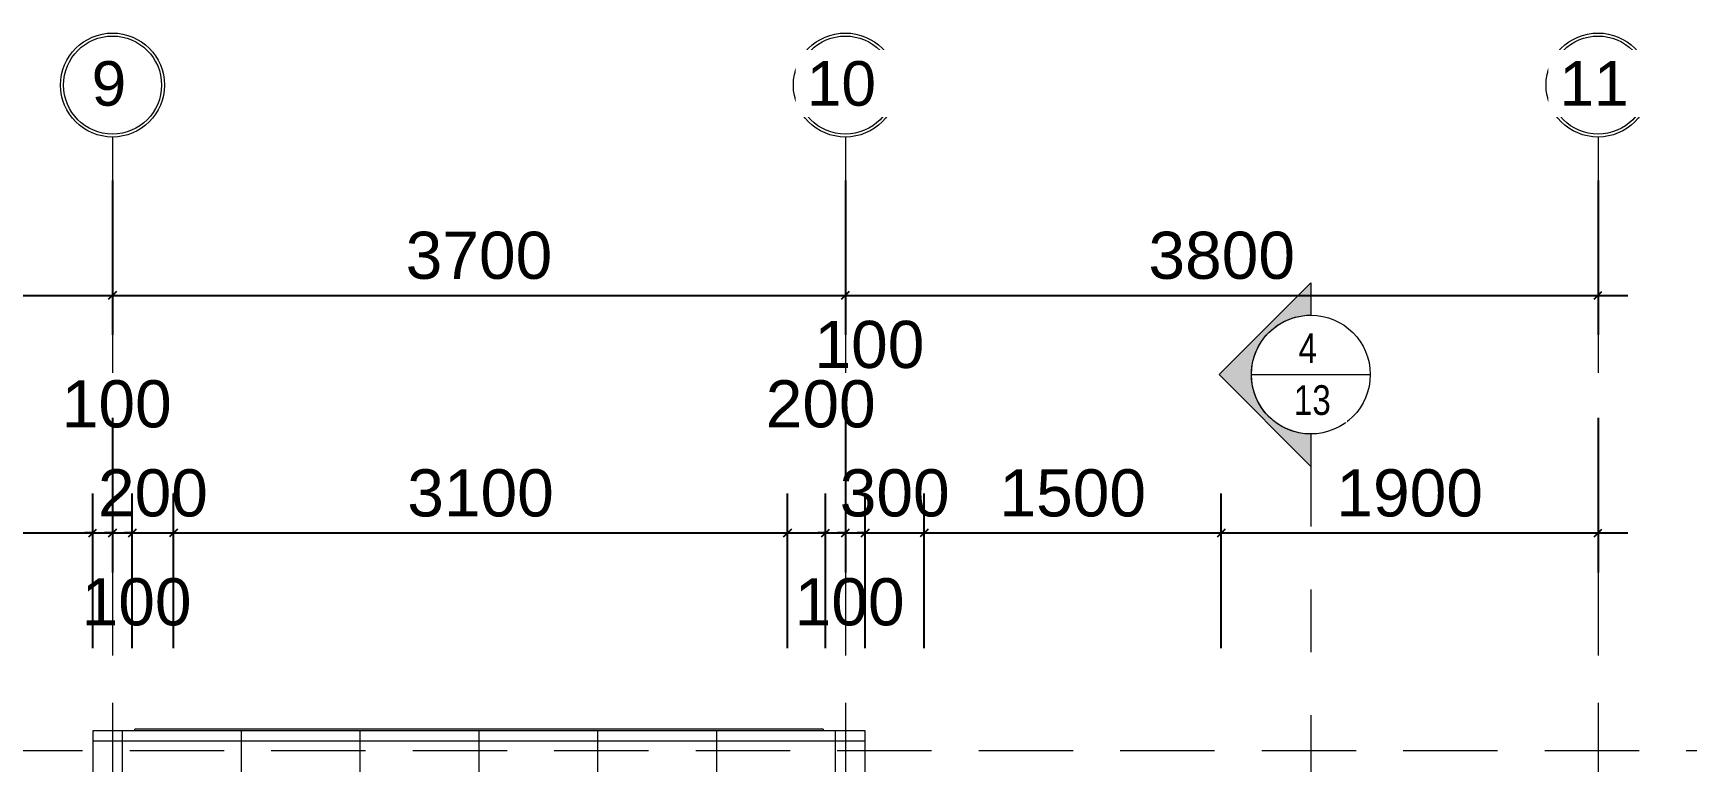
# Model space of a CAD drawing. Header units: millimetres. Extents: x -20510 to 108935, y -243239 to 20306.
# Drawn here: x 29249 to 37599, y -195156 to -191475 of the extents above; entities that cross this region are included whole.
import ezdxf

# ---------------------------------------------------------------- set-up
doc = ezdxf.new("R2010")
doc.units = ezdxf.units.MM
for name, pattern in [('Abgebrochen', [714.375, 476.25, -238.125]), ('Aligning Line', [635, 317.5, -317.5]), ('Hidden', [714.375, 476.25, -238.125])]:
    doc.linetypes.add(name, pattern=pattern)
for name, color, linetype, lineweight in [('A-ANNO-DIMS', 1, 'Continuous', 9), ('G-ANNO-SYMB', 6, 'Abgebrochen', 9), ('S-BEAM', 7, 'Continuous', 9), ('S-FNDN', 7, 'Continuous', 9), ('S-GRID', 1, 'Continuous', 9), ('S-GRID-IDEN', 1, 'Continuous', 9)]:
    doc.layers.add(name, color=color, linetype=linetype, lineweight=lineweight)
doc.styles.add('Arial', font='arial.ttf', dxfattribs={"width": 0.8, "height": 250})
doc.styles.add('Arial_2', font='arial.ttf', dxfattribs={"height": 300})
doc.styles.add('Arial_5', font='arial.ttf', dxfattribs={"height": 238.125})
doc.dimstyles.new('SecretInternalLinAngDimStyle5p4736185', dxfattribs={"dimscale": 304.8, "dimtxt": 242.94927, "dimasz": 0.130208, "dimexe": 0.656168, "dimexo": 0.0625, "dimgap": 0.260417, "dimtad": 1, "dimdec": 0, "dimrnd": 100, "dimzin": 0, "dimdsep": 46, "dimtxsty": 'Arial_5', "dimblk1": 'OBLIQUE', "dimblk2": 'OBLIQUE', "dimsah": 1, "dimcen": 0.09, "dimdle": 0.492126, "dimazin": 0, "dimtfac": 1, "dimtdec": 4, "dimtix": 1, "dimtmove": 0, "dimatfit": 3, "dimfxl": 2.624672, "dimfxlon": 1, "dimtvp": 1, "dimtolj": 1, "dimtzin": 0, "dimarcsym": 2})
doc.dimstyles.new('SecretInternalLinAngDimStyle5p4736185_1', dxfattribs={"dimscale": 304.8, "dimtxt": 242.94927, "dimasz": 0.130208, "dimexe": 0.656168, "dimexo": 0.0625, "dimgap": 0.260417, "dimtad": 1, "dimdec": 0, "dimrnd": 100, "dimzin": 0, "dimdsep": 46, "dimtxsty": 'Arial_5', "dimblk1": 'OBLIQUE', "dimblk2": 'OBLIQUE', "dimsah": 1, "dimcen": 0.09, "dimdle": 0.492126, "dimazin": 0, "dimtfac": 1, "dimtdec": 4, "dimtix": 1, "dimtmove": 2, "dimatfit": 3, "dimfxl": 2.624672, "dimfxlon": 1, "dimtvp": 1, "dimtolj": 1, "dimtzin": 0, "dimarcsym": 2})

# ---------------------------------------------------------------- blocks, each defined once
blk = doc.blocks.new('Section - CAT DUNG-122916-07_MẶT BẰNG MÁI')
at = {"layer": 'G-ANNO-SYMB', "linetype": 'Continuous'}
h = blk.add_hatch(color=256, dxfattribs=at)
edge = h.paths.add_edge_path()
edge.add_line((0.18, 0), (-2, 0))
edge.add_arc((-6, 0), 4, 0, 90)
edge.add_arc((-6, 0), 4, 90, 180)
edge.add_line((-10, 0), (-12.18, 0))
edge.add_line((-12.18, 0), (-6, 6.18))
edge.add_line((-6, 6.18), (0.18, 0))
for p, q in [((-6, 6.18), (-12.18, 0)), ((0.18, 0), (-6, 6.18)), ((-12.18, 0), (-10, 0)), ((-2, 0), (0.18, 0))]:
    blk.add_line(p, q, dxfattribs=at)
for start, end in [(360, 180), (90, 180), (0, 90), (180, 360)]:
    blk.add_arc((-6, 0), 4, start, end, dxfattribs=at)
blk = doc.blocks.new('Grid - TRUC  D1-102336-07_MẶT BẰNG MÁI')
at = {"layer": 'S-GRID-IDEN'}
for radius in [3.5, 3.3]:
    blk.add_circle((0, 0), radius, dxfattribs=at)
blk = doc.blocks.new('_Oblique')
at = {"color": 0, "linetype": 'ByBlock', "lineweight": -2}
blk.add_line((-0.5, -0.5), (0.5, 0.5), dxfattribs=at)
blk = doc.blocks.new('DIMBLOCK50-07_MẶT BẰNG MÁI')
at = {"layer": 'A-ANNO-DIMS', "color": 0, "lineweight": -2, "transparency": 16777216}
for p, q in [((26050, -192219), (26050, -193000)), ((29650, -192219), (29650, -193000)), ((25900, -192800), (29800, -192800))]:
    blk.add_line(p, q, dxfattribs=at)
at = {"layer": 'Defpoints', "color": 0, "transparency": 16777216}
for p in [(26050, -192200), (29650, -192200), (29650, -192800)]:
    blk.add_point(p, dxfattribs=at)
at = {"layer": 'A-ANNO-DIMS', "color": 0, "lineweight": -2, "transparency": 16777216, "xscale": 39.6875, "yscale": 39.6875, "zscale": 39.6875, "rotation": 180}
blk.add_blockref('_Oblique', (26050, -192800), dxfattribs=at)
at = {"layer": 'A-ANNO-DIMS', "color": 0, "lineweight": -2, "transparency": 16777216, "xscale": 39.6875, "yscale": 39.6875, "zscale": 39.6875}
blk.add_blockref('_Oblique', (29650, -192800), dxfattribs=at)
at = {"layer": 'A-ANNO-DIMS', "color": 0, "transparency": 16777216, "insert": (27850, -192599), "char_height": 238.12, "width": 659.327, "attachment_point": 5, "style": 'Arial_5'}
blk.add_mtext('\\A1;3600', dxfattribs=at)
blk = doc.blocks.new('DIMBLOCK51-07_MẶT BẰNG MÁI')
at = {"layer": 'A-ANNO-DIMS', "color": 0, "lineweight": -2, "transparency": 16777216}
for p, q in [((29650, -192219), (29650, -193000)), ((33350, -192219), (33350, -193000)), ((29500, -192800), (33500, -192800))]:
    blk.add_line(p, q, dxfattribs=at)
at = {"layer": 'Defpoints', "color": 0, "transparency": 16777216}
for p in [(29650, -192200), (33350, -192200), (33350, -192800)]:
    blk.add_point(p, dxfattribs=at)
at = {"layer": 'A-ANNO-DIMS', "color": 0, "lineweight": -2, "transparency": 16777216, "xscale": 39.6875, "yscale": 39.6875, "zscale": 39.6875, "rotation": 180}
blk.add_blockref('_Oblique', (29650, -192800), dxfattribs=at)
at = {"layer": 'A-ANNO-DIMS', "color": 0, "lineweight": -2, "transparency": 16777216, "xscale": 39.6875, "yscale": 39.6875, "zscale": 39.6875}
blk.add_blockref('_Oblique', (33350, -192800), dxfattribs=at)
at = {"layer": 'A-ANNO-DIMS', "color": 0, "transparency": 16777216, "insert": (31500, -192599), "char_height": 238.12, "width": 659.327, "attachment_point": 5, "style": 'Arial_5'}
blk.add_mtext('\\A1;3700', dxfattribs=at)
blk = doc.blocks.new('DIMBLOCK52-07_MẶT BẰNG MÁI')
at = {"layer": 'A-ANNO-DIMS', "color": 0, "lineweight": -2, "transparency": 16777216}
for p, q in [((33350, -192219), (33350, -193000)), ((37150, -192219), (37150, -193000)), ((33200, -192800), (37300, -192800))]:
    blk.add_line(p, q, dxfattribs=at)
at = {"layer": 'Defpoints', "color": 0, "transparency": 16777216}
for p in [(33350, -192200), (37150, -192200), (37150, -192800)]:
    blk.add_point(p, dxfattribs=at)
at = {"layer": 'A-ANNO-DIMS', "color": 0, "lineweight": -2, "transparency": 16777216, "xscale": 39.6875, "yscale": 39.6875, "zscale": 39.6875, "rotation": 180}
blk.add_blockref('_Oblique', (33350, -192800), dxfattribs=at)
at = {"layer": 'A-ANNO-DIMS', "color": 0, "lineweight": -2, "transparency": 16777216, "xscale": 39.6875, "yscale": 39.6875, "zscale": 39.6875}
blk.add_blockref('_Oblique', (37150, -192800), dxfattribs=at)
at = {"layer": 'A-ANNO-DIMS', "color": 0, "transparency": 16777216, "insert": (35250, -192599), "char_height": 238.12, "width": 659.327, "attachment_point": 5, "style": 'Arial_5'}
blk.add_mtext('\\A1;3800', dxfattribs=at)
blk = doc.blocks.new('DIMBLOCK65-07_MẶT BẰNG MÁI')
at = {"layer": 'A-ANNO-DIMS', "color": 0, "lineweight": -2, "transparency": 16777216}
for p, q in [((26050, -193419), (26050, -194200)), ((29550, -194581), (29550, -193800)), ((25900, -194000), (29700, -194000))]:
    blk.add_line(p, q, dxfattribs=at)
at = {"layer": 'Defpoints', "color": 0, "transparency": 16777216}
for p in [(26050, -193400), (29550, -194000), (29550, -194600)]:
    blk.add_point(p, dxfattribs=at)
at = {"layer": 'A-ANNO-DIMS', "color": 0, "lineweight": -2, "transparency": 16777216, "xscale": 39.6875, "yscale": 39.6875, "zscale": 39.6875, "rotation": 180}
blk.add_blockref('_Oblique', (26050, -194000), dxfattribs=at)
at = {"layer": 'A-ANNO-DIMS', "color": 0, "lineweight": -2, "transparency": 16777216, "xscale": 39.6875, "yscale": 39.6875, "zscale": 39.6875}
blk.add_blockref('_Oblique', (29550, -194000), dxfattribs=at)
at = {"layer": 'A-ANNO-DIMS', "color": 0, "transparency": 16777216, "insert": (27800, -193799), "char_height": 238.12, "width": 659.327, "attachment_point": 5, "style": 'Arial_5'}
blk.add_mtext('\\A1;3500', dxfattribs=at)
blk = doc.blocks.new('DIMBLOCK66-07_MẶT BẰNG MÁI')
at = {"layer": 'A-ANNO-DIMS', "color": 0, "lineweight": -2, "transparency": 16777216}
for p, q in [((29650, -193419), (29650, -194200)), ((29550, -194581), (29550, -193800)), ((29550, -194000), (29510.3, -194000)), ((29550, -194000), (29650, -194000)), ((29650, -194000), (29689.7, -194000))]:
    blk.add_line(p, q, dxfattribs=at)
at = {"layer": 'Defpoints', "color": 0, "transparency": 16777216}
for p in [(29650, -193400), (29650, -194000), (29550, -194600)]:
    blk.add_point(p, dxfattribs=at)
at = {"layer": 'A-ANNO-DIMS', "color": 0, "lineweight": -2, "transparency": 16777216, "xscale": 39.6875, "yscale": 39.6875, "zscale": 39.6875}
blk.add_blockref('_Oblique', (29550, -194000), dxfattribs=at)
at = {"layer": 'A-ANNO-DIMS', "color": 0, "lineweight": -2, "transparency": 16777216, "xscale": 39.6875, "yscale": 39.6875, "zscale": 39.6875, "rotation": 180}
blk.add_blockref('_Oblique', (29650, -194000), dxfattribs=at)
at = {"layer": 'A-ANNO-DIMS', "color": 0, "transparency": 16777216, "insert": (29394, -193228.5), "char_height": 238.12, "width": 494.495, "attachment_point": 1, "line_spacing_factor": 0.941778, "style": 'Arial_5'}
blk.add_mtext('\\A1;100', dxfattribs=at)
blk = doc.blocks.new('DIMBLOCK67-07_MẶT BẰNG MÁI')
at = {"layer": 'A-ANNO-DIMS', "color": 0, "lineweight": -2, "transparency": 16777216}
for p, q in [((29650, -193419), (29650, -194200)), ((29750, -194581), (29750, -193800)), ((29650, -194000), (29610.3, -194000)), ((29650, -194000), (29750, -194000)), ((29750, -194000), (29789.7, -194000))]:
    blk.add_line(p, q, dxfattribs=at)
at = {"layer": 'Defpoints', "color": 0, "transparency": 16777216}
for p in [(29650, -193400), (29750, -194000), (29750, -194600)]:
    blk.add_point(p, dxfattribs=at)
at = {"layer": 'A-ANNO-DIMS', "color": 0, "lineweight": -2, "transparency": 16777216, "xscale": 39.6875, "yscale": 39.6875, "zscale": 39.6875}
blk.add_blockref('_Oblique', (29650, -194000), dxfattribs=at)
at = {"layer": 'A-ANNO-DIMS', "color": 0, "lineweight": -2, "transparency": 16777216, "xscale": 39.6875, "yscale": 39.6875, "zscale": 39.6875, "rotation": 180}
blk.add_blockref('_Oblique', (29750, -194000), dxfattribs=at)
at = {"layer": 'A-ANNO-DIMS', "color": 0, "transparency": 16777216, "insert": (29494, -194228.5), "char_height": 238.12, "width": 494.495, "attachment_point": 1, "line_spacing_factor": 0.941778, "style": 'Arial_5'}
blk.add_mtext('\\A1;100', dxfattribs=at)
blk = doc.blocks.new('DIMBLOCK68-07_MẶT BẰNG MÁI')
at = {"layer": 'A-ANNO-DIMS', "color": 0, "lineweight": -2, "transparency": 16777216}
for p, q in [((29750, -194581), (29750, -193800)), ((29958, -194581), (29958, -193800)), ((29750, -194000), (29710.3, -194000)), ((29750, -194000), (29958, -194000)), ((29958, -194000), (29997.7, -194000))]:
    blk.add_line(p, q, dxfattribs=at)
at = {"layer": 'Defpoints', "color": 0, "transparency": 16777216}
for p in [(29958, -194000), (29750, -194600), (29958, -194600)]:
    blk.add_point(p, dxfattribs=at)
at = {"layer": 'A-ANNO-DIMS', "color": 0, "lineweight": -2, "transparency": 16777216, "xscale": 39.6875, "yscale": 39.6875, "zscale": 39.6875}
blk.add_blockref('_Oblique', (29750, -194000), dxfattribs=at)
at = {"layer": 'A-ANNO-DIMS', "color": 0, "lineweight": -2, "transparency": 16777216, "xscale": 39.6875, "yscale": 39.6875, "zscale": 39.6875, "rotation": 180}
blk.add_blockref('_Oblique', (29958, -194000), dxfattribs=at)
at = {"layer": 'A-ANNO-DIMS', "color": 0, "transparency": 16777216, "insert": (29854, -193799), "char_height": 238.12, "width": 494.495, "attachment_point": 5, "style": 'Arial_5'}
blk.add_mtext('\\A1;200', dxfattribs=at)
blk = doc.blocks.new('DIMBLOCK69-07_MẶT BẰNG MÁI')
at = {"layer": 'A-ANNO-DIMS', "color": 0, "lineweight": -2, "transparency": 16777216}
for p, q in [((29958, -194581), (29958, -193800)), ((33058, -194581), (33058, -193800)), ((29808, -194000), (33208, -194000))]:
    blk.add_line(p, q, dxfattribs=at)
at = {"layer": 'Defpoints', "color": 0, "transparency": 16777216}
for p in [(33058, -194000), (29958, -194600), (33058, -194600)]:
    blk.add_point(p, dxfattribs=at)
at = {"layer": 'A-ANNO-DIMS', "color": 0, "lineweight": -2, "transparency": 16777216, "xscale": 39.6875, "yscale": 39.6875, "zscale": 39.6875, "rotation": 180}
blk.add_blockref('_Oblique', (29958, -194000), dxfattribs=at)
at = {"layer": 'A-ANNO-DIMS', "color": 0, "lineweight": -2, "transparency": 16777216, "xscale": 39.6875, "yscale": 39.6875, "zscale": 39.6875}
blk.add_blockref('_Oblique', (33058, -194000), dxfattribs=at)
at = {"layer": 'A-ANNO-DIMS', "color": 0, "transparency": 16777216, "insert": (31508, -193799), "char_height": 238.12, "width": 659.327, "attachment_point": 5, "style": 'Arial_5'}
blk.add_mtext('\\A1;3100', dxfattribs=at)
blk = doc.blocks.new('DIMBLOCK70-07_MẶT BẰNG MÁI')
at = {"layer": 'A-ANNO-DIMS', "color": 0, "lineweight": -2, "transparency": 16777216}
for p, q in [((33058, -194581), (33058, -193800)), ((33250, -194581), (33250, -193800)), ((32908, -194000), (33400, -194000))]:
    blk.add_line(p, q, dxfattribs=at)
at = {"layer": 'Defpoints', "color": 0, "transparency": 16777216}
for p in [(33250, -194000), (33058, -194600), (33250, -194600)]:
    blk.add_point(p, dxfattribs=at)
at = {"layer": 'A-ANNO-DIMS', "color": 0, "lineweight": -2, "transparency": 16777216, "xscale": 39.6875, "yscale": 39.6875, "zscale": 39.6875, "rotation": 180}
blk.add_blockref('_Oblique', (33058, -194000), dxfattribs=at)
at = {"layer": 'A-ANNO-DIMS', "color": 0, "lineweight": -2, "transparency": 16777216, "xscale": 39.6875, "yscale": 39.6875, "zscale": 39.6875}
blk.add_blockref('_Oblique', (33250, -194000), dxfattribs=at)
at = {"layer": 'A-ANNO-DIMS', "color": 0, "transparency": 16777216, "insert": (32948, -193228.5), "char_height": 238.12, "width": 494.495, "attachment_point": 1, "line_spacing_factor": 0.941778, "style": 'Arial_5'}
blk.add_mtext('\\A1;200', dxfattribs=at)
blk = doc.blocks.new('DIMBLOCK71-07_MẶT BẰNG MÁI')
at = {"layer": 'A-ANNO-DIMS', "color": 0, "lineweight": -2, "transparency": 16777216}
for p, q in [((33350, -193419), (33350, -194200)), ((33250, -194581), (33250, -193800)), ((33250, -194000), (33210.3, -194000)), ((33250, -194000), (33350, -194000)), ((33350, -194000), (33389.7, -194000))]:
    blk.add_line(p, q, dxfattribs=at)
at = {"layer": 'Defpoints', "color": 0, "transparency": 16777216}
for p in [(33350, -193400), (33350, -194000), (33250, -194600)]:
    blk.add_point(p, dxfattribs=at)
at = {"layer": 'A-ANNO-DIMS', "color": 0, "lineweight": -2, "transparency": 16777216, "xscale": 39.6875, "yscale": 39.6875, "zscale": 39.6875}
blk.add_blockref('_Oblique', (33250, -194000), dxfattribs=at)
at = {"layer": 'A-ANNO-DIMS', "color": 0, "lineweight": -2, "transparency": 16777216, "xscale": 39.6875, "yscale": 39.6875, "zscale": 39.6875, "rotation": 180}
blk.add_blockref('_Oblique', (33350, -194000), dxfattribs=at)
at = {"layer": 'A-ANNO-DIMS', "color": 0, "transparency": 16777216, "insert": (33094, -194228.5), "char_height": 238.12, "width": 494.495, "attachment_point": 1, "line_spacing_factor": 0.941778, "style": 'Arial_5'}
blk.add_mtext('\\A1;100', dxfattribs=at)
blk = doc.blocks.new('DIMBLOCK72-07_MẶT BẰNG MÁI')
at = {"layer": 'A-ANNO-DIMS', "color": 0, "lineweight": -2, "transparency": 16777216}
for p, q in [((33350, -193419), (33350, -194200)), ((33450, -194581), (33450, -193800)), ((33350, -194000), (33310.3, -194000)), ((33350, -194000), (33450, -194000)), ((33450, -194000), (33489.7, -194000))]:
    blk.add_line(p, q, dxfattribs=at)
at = {"layer": 'Defpoints', "color": 0, "transparency": 16777216}
for p in [(33350, -193400), (33450, -194000), (33450, -194600)]:
    blk.add_point(p, dxfattribs=at)
at = {"layer": 'A-ANNO-DIMS', "color": 0, "lineweight": -2, "transparency": 16777216, "xscale": 39.6875, "yscale": 39.6875, "zscale": 39.6875}
blk.add_blockref('_Oblique', (33350, -194000), dxfattribs=at)
at = {"layer": 'A-ANNO-DIMS', "color": 0, "lineweight": -2, "transparency": 16777216, "xscale": 39.6875, "yscale": 39.6875, "zscale": 39.6875, "rotation": 180}
blk.add_blockref('_Oblique', (33450, -194000), dxfattribs=at)
at = {"layer": 'A-ANNO-DIMS', "color": 0, "transparency": 16777216, "insert": (33194, -192928.5), "char_height": 238.12, "width": 494.495, "attachment_point": 1, "line_spacing_factor": 0.941778, "style": 'Arial_5'}
blk.add_mtext('\\A1;100', dxfattribs=at)
blk = doc.blocks.new('DIMBLOCK73-07_MẶT BẰNG MÁI')
at = {"layer": 'A-ANNO-DIMS', "color": 0, "lineweight": -2, "transparency": 16777216}
for p, q in [((33450, -194581), (33450, -193800)), ((33748, -194581), (33748, -193800)), ((33450, -194000), (33410.3, -194000)), ((33450, -194000), (33748, -194000)), ((33748, -194000), (33787.7, -194000))]:
    blk.add_line(p, q, dxfattribs=at)
at = {"layer": 'Defpoints', "color": 0, "transparency": 16777216}
for p in [(33748, -194000), (33450, -194600), (33748, -194600)]:
    blk.add_point(p, dxfattribs=at)
at = {"layer": 'A-ANNO-DIMS', "color": 0, "lineweight": -2, "transparency": 16777216, "xscale": 39.6875, "yscale": 39.6875, "zscale": 39.6875}
blk.add_blockref('_Oblique', (33450, -194000), dxfattribs=at)
at = {"layer": 'A-ANNO-DIMS', "color": 0, "lineweight": -2, "transparency": 16777216, "xscale": 39.6875, "yscale": 39.6875, "zscale": 39.6875, "rotation": 180}
blk.add_blockref('_Oblique', (33748, -194000), dxfattribs=at)
at = {"layer": 'A-ANNO-DIMS', "color": 0, "transparency": 16777216, "insert": (33599, -193799), "char_height": 238.12, "width": 494.495, "attachment_point": 5, "style": 'Arial_5'}
blk.add_mtext('\\A1;300', dxfattribs=at)
blk = doc.blocks.new('DIMBLOCK74-07_MẶT BẰNG MÁI')
at = {"layer": 'A-ANNO-DIMS', "color": 0, "lineweight": -2, "transparency": 16777216}
for p, q in [((33748, -194581), (33748, -193800)), ((35248, -194581), (35248, -193800)), ((33598, -194000), (35398, -194000))]:
    blk.add_line(p, q, dxfattribs=at)
at = {"layer": 'Defpoints', "color": 0, "transparency": 16777216}
for p in [(35248, -194000), (33748, -194600), (35248, -194600)]:
    blk.add_point(p, dxfattribs=at)
at = {"layer": 'A-ANNO-DIMS', "color": 0, "lineweight": -2, "transparency": 16777216, "xscale": 39.6875, "yscale": 39.6875, "zscale": 39.6875, "rotation": 180}
blk.add_blockref('_Oblique', (33748, -194000), dxfattribs=at)
at = {"layer": 'A-ANNO-DIMS', "color": 0, "lineweight": -2, "transparency": 16777216, "xscale": 39.6875, "yscale": 39.6875, "zscale": 39.6875}
blk.add_blockref('_Oblique', (35248, -194000), dxfattribs=at)
at = {"layer": 'A-ANNO-DIMS', "color": 0, "transparency": 16777216, "insert": (34498, -193799), "char_height": 238.12, "width": 659.327, "attachment_point": 5, "style": 'Arial_5'}
blk.add_mtext('\\A1;1500', dxfattribs=at)
blk = doc.blocks.new('DIMBLOCK75-07_MẶT BẰNG MÁI')
at = {"layer": 'A-ANNO-DIMS', "color": 0, "lineweight": -2, "transparency": 16777216}
for p, q in [((37150, -193419), (37150, -194200)), ((35248, -194581), (35248, -193800)), ((35098, -194000), (37300, -194000))]:
    blk.add_line(p, q, dxfattribs=at)
at = {"layer": 'Defpoints', "color": 0, "transparency": 16777216}
for p in [(37150, -193400), (37150, -194000), (35248, -194600)]:
    blk.add_point(p, dxfattribs=at)
at = {"layer": 'A-ANNO-DIMS', "color": 0, "lineweight": -2, "transparency": 16777216, "xscale": 39.6875, "yscale": 39.6875, "zscale": 39.6875, "rotation": 180}
blk.add_blockref('_Oblique', (35248, -194000), dxfattribs=at)
at = {"layer": 'A-ANNO-DIMS', "color": 0, "lineweight": -2, "transparency": 16777216, "xscale": 39.6875, "yscale": 39.6875, "zscale": 39.6875}
blk.add_blockref('_Oblique', (37150, -194000), dxfattribs=at)
at = {"layer": 'A-ANNO-DIMS', "color": 0, "transparency": 16777216, "insert": (36199, -193799), "char_height": 238.12, "width": 659.327, "attachment_point": 5, "style": 'Arial_5'}
blk.add_mtext('\\A1;1900', dxfattribs=at)

msp = doc.modelspace()

# ---------------------------------------------------------------- hatches: boundary and pattern name
at = {"layer": 'S-FNDN'}
h = msp.add_hatch(dxfattribs=at)
h.set_pattern_fill('FP_4', color=256, style=0, pattern_type=2)
h.set_pattern_definition([(0.0043, (16611.9, -202550.3), (-0.045, 600), []), (90.004, (16611.9, -202550.3), (-600, -0.042), [])])
h.paths.add_polyline_path([(450, -210100.9), (825, -210100.8), (825, -209951), (650, -209951), (650, -210100), (450, -210100), (450, -209900), (574, -209900), (574, -209750), (450, -209750), (450, -209921)])
h.paths.add_polyline_path([(1925, -210100.8), (2025, -210100.7), (2025, -210001), (1925, -210001)])
h.paths.add_polyline_path([(3125, -210100.7), (3225, -210100.7), (3225, -210001), (3125, -210001)])
h.paths.add_polyline_path([(4250, -210100.6), (11050, -210100), (11050, -205200), (4589.3, -205200), (4589.3, -207114.5), (1100, -207114.5), (1100, -207564.5), (650, -207564.5), (650, -209650), (675, -209650), (675, -209750), (674, -209750), (674, -209851), (925, -209851), (925, -209901), (4225, -209901), (4225, -209956), (4250, -209956)])
h.paths.add_polyline_path([(26650, -210098.9), (32150, -210098.5), (32150, -210006), (32250, -210006), (32250, -210098.5), (33450, -210098.4), (33450, -210006), (33550, -210006), (33550, -209901), (36850, -209901), (36850, -209900), (37250, -209900), (37250, -209750), (37025, -209750), (37025, -209650), (37050, -209650), (37050, -206600), (37150, -206600), (37150, -207450), (37254.9, -207450), (37260.1, -204700), (37250, -204700), (37250, -205200), (26650, -205200), (26650, -209461.1)])
h.paths.add_polyline_path([(34550, -210098.3), (34650, -210098.3), (34650, -210001), (34550, -210001)])
h.paths.add_polyline_path([(35750, -210098.2), (35850, -210098.2), (35850, -210001), (35750, -210001)])
h.paths.add_polyline_path([(36950, -210098.2), (37050, -210098.1), (37050, -210000), (36950, -210000)])
h.paths.add_polyline_path([(450, -209650), (450, -209650), (450, -209461.1)])
h.paths.add_polyline_path([(37250, -209650), (37250.8, -209650), (37252.5, -208750), (37250, -208750), (37250, -209461.1)])
h.paths.add_polyline_path([(37252.7, -208650), (37252.9, -208550), (37150, -208550), (37150, -208650), (37250, -208650)])
h.paths.add_polyline_path([(550, -208650), (550, -208550), (450, -208550), (450, -208650)])
h.paths.add_polyline_path([(37250, -208450), (37253.1, -208450), (37254.7, -207550), (37250, -207550), (37250, -207621.2)])
h.paths.add_polyline_path([(450, -208450), (450, -208450), (450, -207621.2)])
h.paths.add_polyline_path([(-3634.8, -205600), (-1200.3, -205600), (-1200.3, -201200), (-4025.9, -201200), (-4050, -205600)])
h.paths.add_polyline_path([(37260.4, -204500), (37264.5, -202300), (37250, -202300), (37250, -202312.7), (37260, -202312.7), (37260, -204487.3), (37250, -204487.3), (37250, -204500), (37260, -204500)])
h.paths.add_polyline_path([(37260, -202100), (37264.9, -202100), (37269.7, -199530), (37260, -199530), (37260, -202037.3), (37250, -202037.3), (37250, -202100)])
h.paths.add_polyline_path([(5650, -200300), (6750, -200300), (6750, -196910), (5650, -196910), (5650, -200261.7)])
h.paths.add_polyline_path([(6625.4, -199962.3), (6608.5, -199960.5), (6592, -199954.3), (6580.4, -199947.2), (6567.3, -199934), (6558.7, -199920.9), (6553.1, -199905.6), (6550.5, -199890.4), (6552.7, -199870.1), (6559.3, -199854.2), (6568.9, -199839.1), (6576.8, -199831.2), (6594.5, -199819.4), (6594.7, -199819.2), (6594.7, -198025.5), (6656.1, -198025.5), (6656.9, -199819.6), (6670.4, -199827.8), (6683.5, -199841), (6692.1, -199854.1), (6697.7, -199869.4), (6700.1, -199887.5), (6698.1, -199904.9), (6691.5, -199920.8), (6684.1, -199933.6), (6674, -199943.8), (6656.3, -199955.6), (6652.5, -199956.9), (6641, -199960.5)])
h.paths.add_polyline_path([(31389.4, -199900), (31852.1, -199900), (31850.5, -199890.4), (31852.7, -199870.1), (31859.3, -199854.2), (31868.5, -199839.5), (31876.8, -199831.2), (31894.5, -199819.4), (31894.7, -199819.2), (31894.7, -196930.3), (31105.3, -196930.3), (31106.1, -199819.6), (31119.6, -199827.8), (31132.7, -199841), (31141.3, -199854.1), (31146.9, -199869.4), (31149.5, -199884.6), (31148.2, -199900), (31309.4, -199900)])
h.paths.add_polyline_path([(3074.5, -199685.5), (4240, -199685.5), (4240, -196912.7), (4250, -196912.7), (4250, -196700.8), (4225, -196700.8), (4225, -196899), (675, -196899), (675, -197150), (650, -197150), (650, -199235.5), (1100, -199235.5), (1100, -199685.5), (3040.5, -199685.5)])
h.paths.add_polyline_path([(37260, -199430), (37269.9, -199430), (37275, -196699.9), (37250, -196700), (37250, -196912.7), (37260, -196912.7), (37260, -199341.7)])
h.paths.add_polyline_path([(450, -198250), (550, -198250), (550, -198150), (450, -198150)])
h.paths.add_polyline_path([(450, -198050), (450, -198050), (450, -197961.8)])
h.paths.add_polyline_path([(575, -197050), (575, -196900), (450, -196900), (450, -196700), (650, -196700), (650, -196799), (825, -196799), (825, -196699.3), (450, -196700), (450, -197050)])
h.paths.add_polyline_path([(31105.3, -196930.3), (31094.6, -196919.6), (31094.6, -196925)])
h.paths.add_polyline_path([(31094.6, -196919.6), (31085, -196910), (31075, -196910)])
h.paths.add_polyline_path([(3225, -196799), (3225, -196700.3), (3125, -196700.3), (3125, -196799)])
h.paths.add_polyline_path([(1925, -196799), (2025, -196799), (2025, -196699.8), (1925, -196699.8)])
h.paths.add_polyline_path([(8150, -196700), (8162.7, -196700), (8162.7, -196698.3), (8150, -196698.3)])
h.paths.add_polyline_path([(11750, -196700), (11762.7, -196700), (11762.7, -196698.4), (11537.3, -196698.4), (11537.3, -196700), (11550, -196700)])
h.paths.add_polyline_path([(15362.7, -196700), (15362.7, -196698.6), (15137.3, -196698.5), (15137.3, -196700), (15350, -196700)])
h.paths.add_polyline_path([(29540, -196700), (29540, -196699.1), (29537.3, -196700)])
h.paths.add_polyline_path([(25950, -196700), (26162.7, -196700), (26162.7, -196699), (25937.3, -196699), (25937.3, -196700)])
h.paths.add_polyline_path([(18962.7, -196700), (18962.7, -196698.7), (18737.3, -196698.7), (18737.3, -196700), (18950, -196700)])
h.paths.add_polyline_path([(22350, -196700), (22562.7, -196700), (22562.7, -196698.8), (22337.3, -196698.8), (22337.3, -196700)])
h.paths.add_polyline_path([(4250, -195212.7), (4250, -195212.7), (4250, -195000), (4250, -195000), (4250, -195200)])
h.paths.add_polyline_path([(29550, -195212.7), (29550, -195212.7), (29550, -195200)])
h.paths.add_polyline_path([(33449.3, -195000), (33449.3, -195000), (33449.2, -195000)])
h = msp.add_hatch(dxfattribs=at)
h.set_pattern_fill('FP_3', color=256, style=0, pattern_type=2)
h.set_pattern_definition([(90, (31500, -198650), (-600, 4e-14), []), (180, (31500, -198650), (-7e-14, -600), [])])
h.paths.add_polyline_path([(33450, -202300), (33450, -195000), (29550, -195000), (29550, -202300), (29911.6, -202300)])
h.paths.add_polyline_path([(32050, -200300), (30950, -200300), (30950, -196900), (32050, -196900), (32050, -200261.7)])

# ---------------------------------------------------------------- linework, layer by layer
at = {"layer": 'G-ANNO-SYMB', "linetype": 'Continuous'}
msp.add_line((35400, -193199.9), (36000, -193199.9), dxfattribs=at)
at = {"layer": 'G-ANNO-SYMB', "linetype": 'Aligning Line'}
msp.add_line((35700, -193649.9), (35700, -214539.5), dxfattribs=at)
at = {"layer": 'S-BEAM'}
for p, q in [((29762.7, -195000), (29762.7, -194990)), ((33237.3, -194990), (29762.7, -194990)), ((33237.3, -194990), (33237.3, -195000))]:
    msp.add_line(p, q, dxfattribs=at)
at = {"layer": 'S-FNDN'}
for p, q in [((33450, -195000), (29550, -195000)), ((29550, -195000), (29550, -202300)), ((33450, -202300), (33450, -195000))]:
    msp.add_line(p, q, dxfattribs=at)
at = {"layer": 'S-GRID', "linetype": 'Hidden'}
for p, q in [((29650, -192000), (29650, -213000)), ((33350, -192000), (33350, -213000)), ((37150, -192000), (37150, -213000)), ((39500, -195100), (-3000, -195100))]:
    msp.add_line(p, q, dxfattribs=at)

# ---------------------------------------------------------------- block references
at = {"layer": 'G-ANNO-SYMB', "linetype": 'Continuous', "extrusion": (0, 0, -1), "xscale": 74.99999999999996, "yscale": 74.99999999999996, "zscale": 74.99999999999996, "rotation": 270.0000000000002}
msp.add_blockref('Section - CAT DUNG-122916-07_MẶT BẰNG MÁI', (-35700, -193649.9), dxfattribs=at)
at = {"layer": 'S-GRID-IDEN', "xscale": 74.99999999999996, "yscale": 74.99999999999996, "zscale": 74.99999999999996, "rotation": 180}
for p in [(29650, -191737.5), (33350, -191737.5), (37150, -191737.5)]:
    msp.add_blockref('Grid - TRUC  D1-102336-07_MẶT BẰNG MÁI', p, dxfattribs=at)

# ---------------------------------------------------------------- dimensions: what is measured, and where the dimension line sits
at = {"layer": 'A-ANNO-DIMS'}
for base, p1, p2, override, picture, middle in [((29650, -192800), (26050, -192200), (29650, -192200), {"dimpost": '<>', "dimfxl": 3600}, 'DIMBLOCK50-07_MẶT BẰNG MÁI', (27850, -192599)), ((33350, -192800), (29650, -192200), (33350, -192200), {"dimpost": '<>', "dimfxl": 3700}, 'DIMBLOCK51-07_MẶT BẰNG MÁI', (31500, -192599)), ((29550, -194000), (26050, -193400), (29550, -194600), {"dimpost": '<>', "dimfxl": 3700}, 'DIMBLOCK65-07_MẶT BẰNG MÁI', (27800, -193799)), ((29958, -194000), (29750, -194600), (29958, -194600), {"dimpost": '<>', "dimfxl": 208.004805}, 'DIMBLOCK68-07_MẶT BẰNG MÁI', (29854, -193799)), ((33058, -194000), (29958, -194600), (33058, -194600), {"dimpost": '<>', "dimfxl": 3100}, 'DIMBLOCK69-07_MẶT BẰNG MÁI', (31508, -193799)), ((33748, -194000), (33450, -194600), (33748, -194600), {"dimpost": '<>', "dimfxl": 298.004805}, 'DIMBLOCK73-07_MẶT BẰNG MÁI', (33599, -193799)), ((35248, -194000), (33748, -194600), (35248, -194600), {"dimpost": '<>', "dimfxl": 1500}, 'DIMBLOCK74-07_MẶT BẰNG MÁI', (34498, -193799))]:
    dim = msp.add_linear_dim(base=base, p1=p1, p2=p2, dimstyle='SecretInternalLinAngDimStyle5p4736185', override=override, dxfattribs=at)
    dim.commit()
    dim.dimension.update_dxf_attribs({"geometry": picture, "text_midpoint": middle})
for base, p1, p2, override, picture, middle in [((33450, -194000), (33350, -193400), (33450, -194600), {"dimpost": '<>', "dimfxl": 1204.159458}, 'DIMBLOCK72-07_MẶT BẰNG MÁI', (33441.2, -193087.2)), ((29650, -194000), (29550, -194600), (29650, -193400), {"dimpost": '<>', "dimfxl": 1204.159458}, 'DIMBLOCK66-07_MẶT BẰNG MÁI', (29641.2, -193387.2)), ((33250, -194000), (33058, -194600), (33250, -194600), {"dimpost": '<>', "dimfxl": 191.995195}, 'DIMBLOCK70-07_MẶT BẰNG MÁI', (33195.2, -193387.2)), ((29750, -194000), (29650, -193400), (29750, -194600), {"dimpost": '<>', "dimfxl": 1204.159458}, 'DIMBLOCK67-07_MẶT BẰNG MÁI', (29741.2, -194387.2)), ((33350, -194000), (33250, -194600), (33350, -193400), {"dimpost": '<>', "dimfxl": 1204.159458}, 'DIMBLOCK71-07_MẶT BẰNG MÁI', (33341.2, -194387.2))]:
    dim = msp.add_linear_dim(base=base, p1=p1, p2=p2, dimstyle='SecretInternalLinAngDimStyle5p4736185_1', override=override, dxfattribs=at)
    dim.commit()
    dim.dimension.update_dxf_attribs({"geometry": picture, "text_midpoint": middle, "dimtype": 160})

# ---------------------------------------------------------------- next in the draw order: texts
at = {"layer": 'G-ANNO-SYMB', "linetype": 'Continuous', "insert": (35637.5, -192992.2), "char_height": 150, "width": 115.443, "attachment_point": 1, "style": 'Arial', "bg_fill": 3, "box_fill_scale": 1.25, "bg_fill_color": 9, "bg_fill_true_color": 13158600, "bg_fill_transparency": 0}
msp.add_mtext('4', dxfattribs=at)
at = {"layer": 'S-GRID-IDEN', "char_height": 225, "attachment_point": 1, "style": 'Arial_2', "bg_fill": 3, "box_fill_scale": 1.25, "bg_fill_color": 9, "bg_fill_true_color": 13158600, "bg_fill_transparency": 0}
for s, insert, width in [('9', (29544.4, -191616.9), 216.456), ('10', (33155.1, -191616.9), 432.911), ('11', (36955.1, -191616.9), 432.911)]:
    msp.add_mtext(s, dxfattribs=dict(at, insert=insert, width=width))

# ---------------------------------------------------------------- next in the draw order: texts
at = {"layer": 'G-ANNO-SYMB', "linetype": 'Continuous', "insert": (35614.2, -193253.6), "char_height": 150, "width": 230.886, "attachment_point": 1, "style": 'Arial', "bg_fill": 3, "box_fill_scale": 1.25, "bg_fill_color": 9, "bg_fill_true_color": 13158600, "bg_fill_transparency": 0}
msp.add_mtext('13', dxfattribs=at)

# ---------------------------------------------------------------- next in the draw order: dimensions: what is measured, and where the dimension line sits
at = {"layer": 'A-ANNO-DIMS'}
dim = msp.add_linear_dim(base=(37150, -192800), p1=(33350, -192200), p2=(37150, -192200), dimstyle='SecretInternalLinAngDimStyle5p4736185', override={"dimpost": '<>', "dimfxl": 3800}, dxfattribs=at)
dim.commit()
dim.dimension.update_dxf_attribs({"geometry": 'DIMBLOCK52-07_MẶT BẰNG MÁI', "text_midpoint": (35250, -192599)})

# ---------------------------------------------------------------- next in the draw order: dimensions: what is measured, and where the dimension line sits
dim = msp.add_linear_dim(base=(37150, -194000), p1=(35248, -194600), p2=(37150, -193400), dimstyle='SecretInternalLinAngDimStyle5p4736185', override={"dimpost": '<>', "dimfxl": 2248.907673}, dxfattribs=at)
dim.commit()
dim.dimension.update_dxf_attribs({"geometry": 'DIMBLOCK75-07_MẶT BẰNG MÁI', "text_midpoint": (36199, -193799)})

doc.saveas('drawing.dxf')
